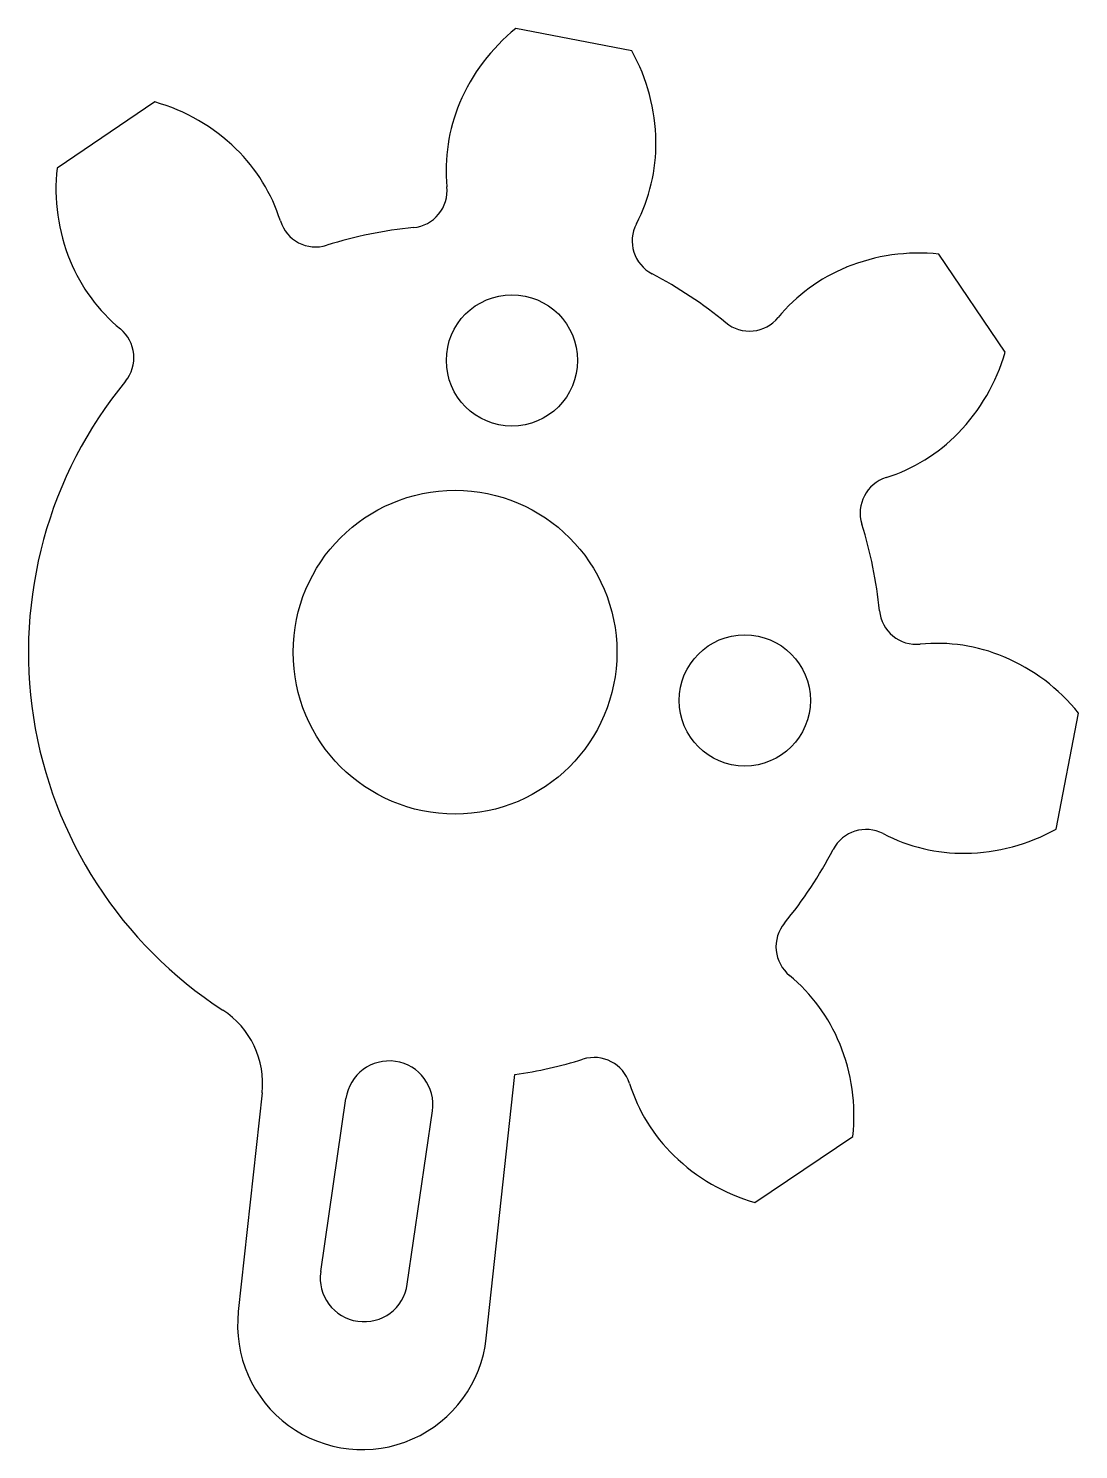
# Model space of a CAD drawing. Extents: x -9.7 to 14.3, y -18.2 to 14.3.
import ezdxf

# ---------------------------------------------------------------- set-up
doc = ezdxf.new("R2010")
doc.units = 0
doc.layers.get('0').update_dxf_attribs({"linetype": 'CONTINUOUS'})

msp = doc.modelspace()

# ---------------------------------------------------------------- linework, layer by layer
at = {"color": 7, "linetype": 'CONTINUOUS'}
for p, q in [((4.042, 13.74), (1.392, 14.255)), ((-6.858, 12.574), (-9.096, 11.064)), ((12.574, 6.858), (11.064, 9.096)), ((13.74, -4.042), (14.255, -1.392)), ((0.714, -15.68), (1.37, -9.653)), ((-4.409, -10.072), (-4.952, -15.064)), ((-3.069, -14.156), (-2.492, -10.197)), ((-1.089, -14.444), (-0.513, -10.485)), ((6.858, -12.574), (9.096, -11.064))]:
    msp.add_line(p, q, dxfattribs=at)
for centre, radius in [((1.303, 6.669), 1.5), ((0.002, 0), 3.7), ((6.625, -1.102), 1.5)]:
    msp.add_circle(centre, radius, dxfattribs=at)
for centre, radius, start, end in [((4.127, 10.86), 4.36, 128.8516, 157.2508), ((0.235, 11.616), 4.36, 0.7625, 29.1618), ((-8.047, 8.38), 4.36, 45.7625, 74.1618), ((3.76, 11.014), 3.962, 157.2508, 185.5253), ((-7.77, 8.665), 3.962, 17.488, 45.7625), ((0.633, 11.621), 3.962, 332.488, 0.7625), ((-4.761, 10.597), 4.36, 173.8516, 202.2508), ((-1.029, 10.549), 0.849, 275.5971, 5.5998), ((-3.181, 10.111), 0.849, 197.488, 287.4521), ((4.9, 9.399), 0.849, 152.488, 242.4521), ((0, 0), 9.75, 95.5681, 107.464), ((10.597, 4.761), 4.36, 83.8516, 112.2508), ((-5.129, 10.447), 3.962, 202.2508, 230.5253), ((10.447, 5.129), 3.962, 112.2508, 140.5253), ((0, 0), 9.75, 50.5681, 62.464), ((6.732, 8.187), 0.849, 230.5971, 320.5998), ((-8.187, 6.732), 0.849, 320.5971, 50.5998), ((8.38, 8.047), 4.36, 315.7625, 344.1618), ((0, 0), 9.75, 140.5681, 237.0149), ((8.665, 7.77), 3.962, 287.488, 315.7625), ((10.111, 3.181), 0.849, 107.488, 197.4521), ((0, 0), 9.75, 5.5681, 17.464), ((10.549, 1.029), 0.849, 185.5971, 275.5998), ((11.014, -3.76), 3.962, 67.2508, 95.5253), ((10.86, -4.127), 4.36, 38.8516, 67.2508), ((9.399, -4.9), 0.849, 62.488, 152.4521), ((11.621, -0.633), 3.962, 242.488, 270.7625), ((11.616, -0.235), 4.36, 270.7625, 299.1618), ((0, 0), 9.75, 320.5681, 332.464), ((8.187, -6.732), 0.849, 140.5971, 230.5998), ((5.129, -10.447), 3.962, 22.2508, 50.5253), ((-6.397, -9.856), 2, 353.7883, 57.0029), ((4.761, -10.597), 4.36, 353.8516, 22.2508), ((-1.503, -10.341), 1, 351.7192, 171.7192), ((0, 0), 9.75, 278.0805, 287.464), ((3.181, -10.111), 0.849, 17.488, 107.4521), ((7.77, -8.665), 3.962, 197.488, 225.7625), ((8.047, -8.38), 4.36, 225.7625, 254.1618), ((-2.079, -14.3), 1, 171.7192, 351.7192), ((-2.119, -15.373), 2.85, 173.7883, 353.8174)]:
    msp.add_arc(centre, radius, start, end, dxfattribs=at)

doc.saveas('drawing.dxf')
